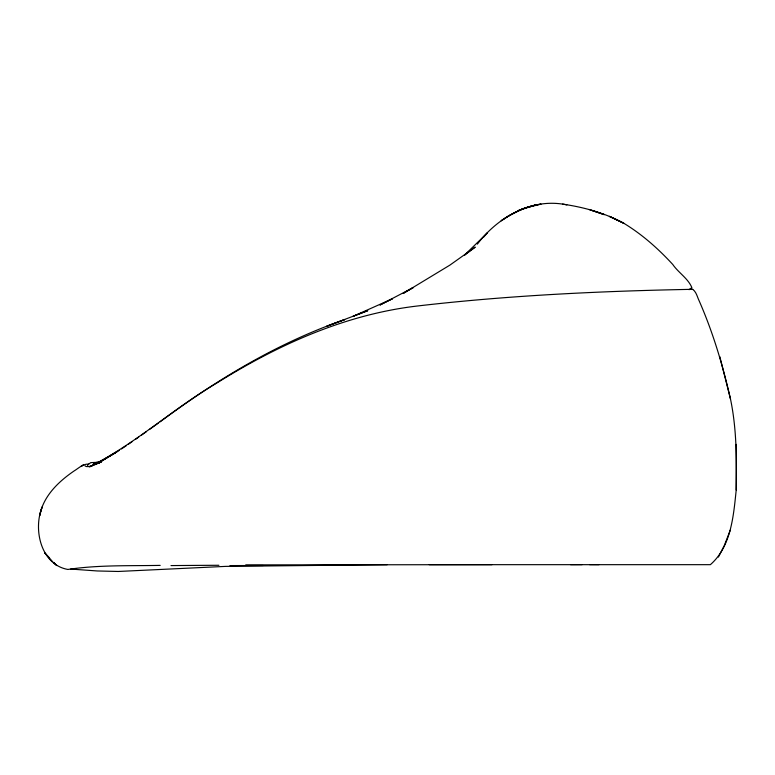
<?xml version="1.0" encoding="UTF-8"?>
<svg xmlns="http://www.w3.org/2000/svg" width="775" height="775" viewBox="0 0 775 775"><rect width="100%" height="100%" fill="white"/><g stroke="black" fill="none" stroke-linecap="round" stroke-linejoin="round"><path stroke-width="1.16" d="M87.662 465.814L87.662 464.932L90.743 462.636L100.983 462.142M429.302 564.675L710.375 564.675C731.232 546.443 733.499 515.888 736.211 490.032C736.696 459.585 736.744 429.001 730.496 399.048C722.852 365.5 713.039 332.514 699.205 300.962C697.229 296.97 696.502 292.107 692.695 289.317C600.538 291.061 508.235 295.411 416.65 306.086C344.642 314.65 277.247 345.166 216.312 383.354C172.718 409.123 134.85 444.211 89.493 466.879L97.379 463.547L94.531 464.777M736.231 444.375L736.211 490.032M42.092 506.966L39.67 515.646C43.274 496.233 58.261 481.827 73.896 471.093C78.517 468.332 82.847 463.712 88.67 464.08M41.792 508.042C33.131 530.468 41.385 564.82 67.88 569.451C98.425 564.839 129.406 565.973 160.193 565.382M730.244 530.303L724.296 545.571L718.425 557.06M477.361 244.135C497.928 217.039 532.115 197.402 566.864 204.891M483.648 237.111L487.523 232.752L464.603 255.023M689.082 289.705L691.852 287.583C688.074 278.419 678.261 272.587 672.748 264.44C658.285 248.746 642.213 234.438 623.914 223.336L623.303 223.006C604.51 212.815 583.633 207.196 562.582 204.096M464.719 255.062L475.22 247.118L449.858 265.147L403.368 293.318M149.352 429.534L158.168 423.218M160.134 421.803C216.68 379.682 277.77 342.715 344.691 319.639L326.827 326.217L367.776 310.678L353.08 316.307L392.431 298.792L379.953 305.011L413.22 287.583L403.32 293.357M135.79 439.144L138.686 437.1M141.583 435.056L146.417 431.646M126.344 445.654L121.462 448.938M128.224 444.356L131.992 441.769M116.453 452.251L119.457 450.265M115.446 452.92L96.623 463.469L99.636 462.51L92.981 464.516L97.708 463.101M94.075 464.196L99.597 462.83L93.668 463.934L99.597 462.83M92.351 465.707L88.621 466.608L86.141 466.521L84.911 465.727M99.626 462.752L97.263 463.276L99.258 462.927M99.684 462.617L96.119 463.024L99.529 462.656M692.695 289.317L690.002 289.337M582.112 564.636L570.584 564.675M245.743 564.888L491.989 564.675M387.18 564.694L225.632 566.38L118.255 571.466L97.282 570.962L70.69 569.063M599.027 564.675L589.562 564.636M591.606 210.345L604.306 214.656L589.048 209.473M623.303 223.006L609.392 216.351L623.914 223.336M52.128 561.11L44.834 553.03L49.61 558.048M53.678 562.602L56.769 565.576L53.591 562.233M730.496 399.048L719.781 356.587M170.994 565.585A324.231 4.447 0.2 0 1 218.908 565.275M229.981 565.585A322.681 4.263 0.2 0 1 263.258 565.508M508.894 215.789L501.192 220.768C513.137 212.515 526.506 206.111 541.008 204.135L524.045 208.243L534.915 205.21L518.582 210.442L522.243 209.076L508.894 215.789M115.853 452.329L98.754 462.869L115.853 452.329M83.448 465L81.268 466.172L83.448 465M100.953 462.21L96.168 462.52L100.963 462.22"/></g></svg>
